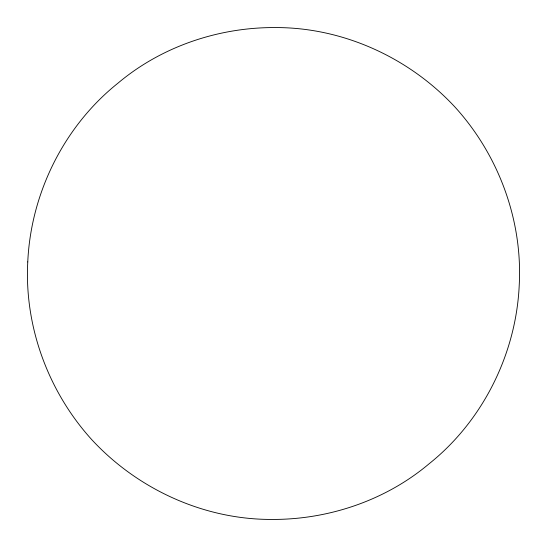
<?xml version="1.0" encoding="UTF-8"?>
<svg xmlns="http://www.w3.org/2000/svg" width="547" height="547" viewBox="0 0 547 547"><rect width="100%" height="100%" fill="white"/><g stroke="black" fill="none" stroke-linecap="round" stroke-linejoin="round"><path stroke-width="0.82" d="M27.767 261.924C24.266 326.696 48.348 391.837 91.862 439.767C137.666 489.257 203.949 519.636 271.627 519.431C328.316 519.78 385.614 500.45 429.094 463.781C482.939 420.821 516.156 353.745 519.233 285.076C522.734 220.304 498.652 155.163 455.138 107.233C409.334 57.743 343.051 27.364 275.373 27.569C218.684 27.22 161.386 46.55 117.906 83.219C64.061 126.179 30.844 193.255 27.767 261.924"/></g></svg>
